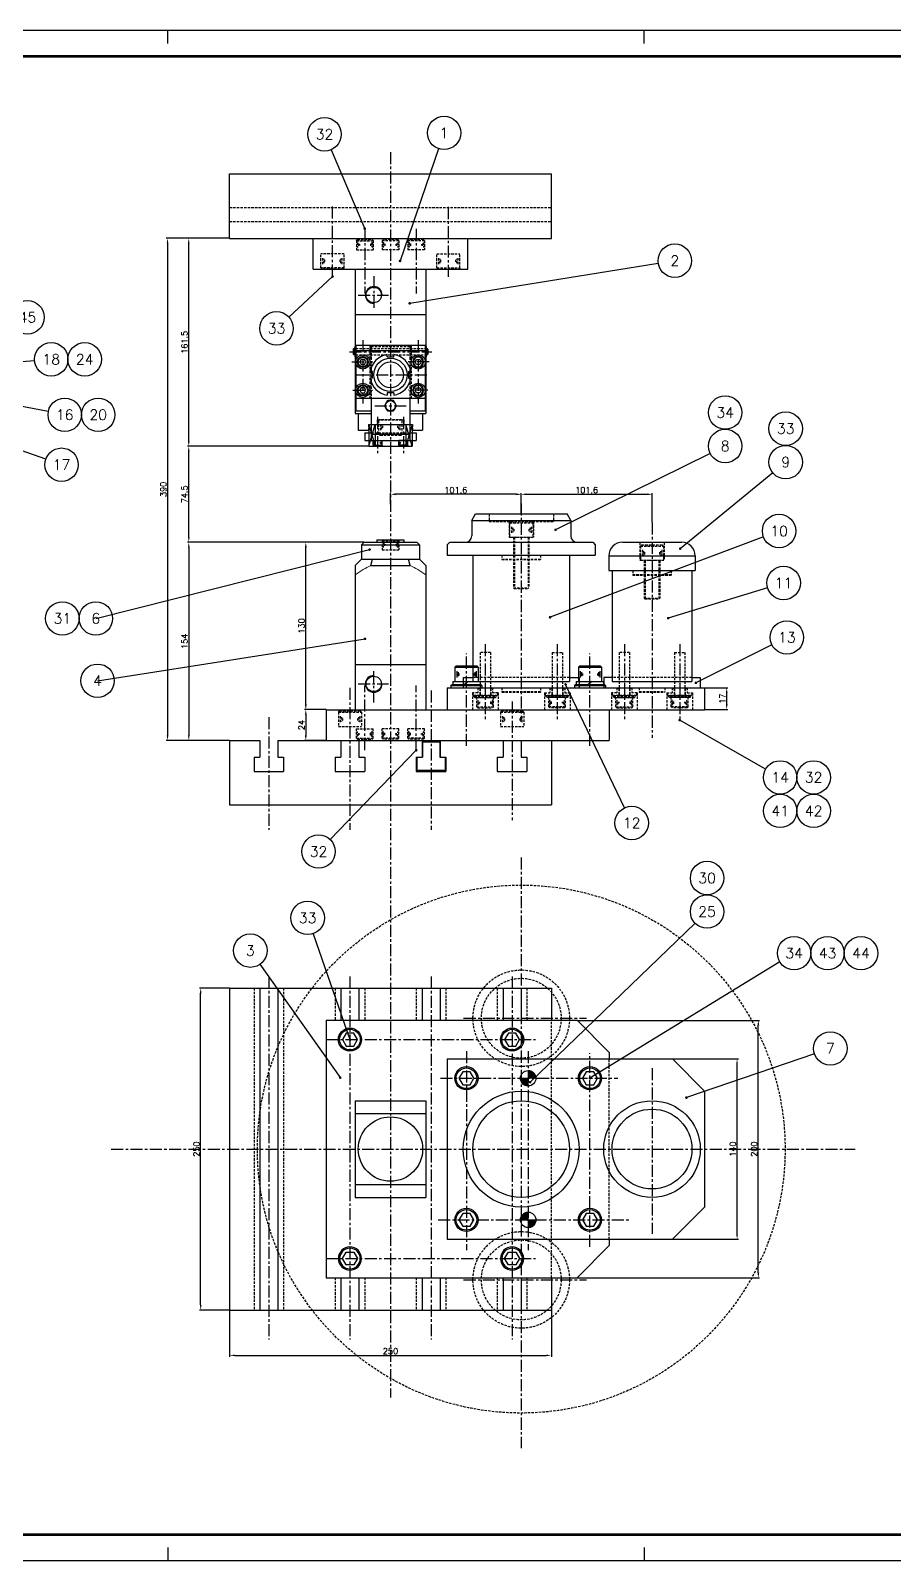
# Model space of a CAD drawing. Extents: x -13768 to 18086, y -10615 to 1188.
# Drawn here: x 2568 to 3238, y -1485 to -297 of the extents above; entities that cross this region are included whole.
import ezdxf
from ezdxf.enums import TextEntityAlignment as Align

# ---------------------------------------------------------------- set-up
doc = ezdxf.new("R2010")
doc.units = 0
doc.header["$LTSCALE"] = 7.5
doc.header["$MEASUREMENT"] = 0
doc.linetypes.add('CENTER', pattern=[2, 1.25, -0.25, 0.25, -0.25])
doc.linetypes.add('HIDDEN', pattern=[0.375, 0.25, -0.125])
doc.layers.get('0').update_dxf_attribs({"linetype": 'CONTINUOUS'})
doc.layers.get('DEFPOINTS').update_dxf_attribs({"linetype": 'CONTINUOUS'})
for name, color, linetype in [('0-POS', 3, 'CONTINUOUS'), ('CL', 1, 'CENTER'), ('CO', 3, 'CONTINUOUS'), ('CUPLA A SOLDAR', 5, 'CONTINUOUS'), ('FI', 1, 'CONTINUOUS'), ('OC', 1, 'HIDDEN'), ('POS', 3, 'CONTINUOUS')]:
    doc.layers.add(name, color=color, linetype=linetype)
doc.styles.add('ROMANS', font='ROMANS.SHX')
doc.dimstyles.new('2', dxfattribs={"dimscale": 2, "dimtxt": 2.3, "dimasz": 2, "dimexe": 0.5, "dimexo": 0.0625, "dimgap": 0.5, "dimtad": 1, "dimdec": 4, "dimdsep": 46, "dimtxsty": 'ROMANS', "dimcen": -2, "dimclrt": 7, "dimadec": 0, "dimazin": 0, "dimtfac": 0.869565, "dimtdec": 4, "dimtmove": 0, "dimatfit": 3, "dimfxl": 1, "dimtolj": 1, "dimarcsym": 0})

# ---------------------------------------------------------------- blocks, each defined once
blk = doc.blocks.new('12912L')
for p, q in [((-9, 11), (-8, 12)), ((-8, 12), (8, 12)), ((9, 11), (8, 12)), ((-9, 11), (-9, 0)), ((-9, 0), (9, 0)), ((9, 11), (9, 0))]:
    blk.add_line(p, q)
at = {"color": 1}
for p, q in [((-9, 11), (9, 11)), ((-7.5, 8), (-7.5, 3)), ((-6.5, 7.2), (-6.5, 3.9)), ((-5.8, 6.2), (-5.8, 4.6)), ((5.9, 6.2), (5.9, 4.6)), ((6.6, 7.2), (6.6, 3.9)), ((7.6, 8), (7.6, 3))]:
    blk.add_line(p, q, dxfattribs=at)
blk = doc.blocks.new('08912L')
for p, q in [((-6.5, 7.2), (-5.7, 8)), ((-6.5, 7.2), (-6.5, 0)), ((-6.5, 0), (6.5, 0)), ((-5.7, 8), (5.7, 8)), ((5.7, 8), (6.5, 7.2)), ((6.5, 7.2), (6.5, 0))]:
    blk.add_line(p, q)
at = {"color": 1}
for p, q in [((-6.5, 7.2), (6.5, 7.2)), ((-5.6, 5.8), (-5.6, 2)), ((-4.8, 5.1), (-4.8, 2.9)), ((-4.1, 4.4), (-4.1, 3.4)), ((4.5, 4.8), (4.5, 3.1)), ((5.3, 5.5), (5.3, 2.5)), ((5.8, 6.1), (5.8, 1.8))]:
    blk.add_line(p, q, dxfattribs=at)
blk = doc.blocks.new('08125')
for p, q in [((-8.5, 1.1), (-8, 1.6)), ((-8.5, 1.1), (-8.5, 0)), ((-8.5, 0), (8.5, 0)), ((-8, 1.6), (8, 1.6)), ((8, 1.6), (8.5, 1.1)), ((8.5, 1.1), (8.5, 0))]:
    blk.add_line(p, q)
at = {"color": 1}
blk.add_line((-8.5, 1.1), (8.5, 1.1), dxfattribs=at)
blk = doc.blocks.new('12912S')
blk.add_lwpolyline([(-2.9, 5), (-5.8, 0), (-2.9, -5), (2.9, -5), (5.8, 0), (2.9, 5)], close=True)
blk.add_circle((0, 0), 9)
at = {"color": 1}
blk.add_circle((0, 0), 8, dxfattribs=at)
blk = doc.blocks.new('12125')
for p, q in [((-12, 1.7), (-11.2, 2.5)), ((-12, 1.7), (-12, 0)), ((-12, 0), (12, 0)), ((-11.2, 2.5), (11.2, 2.5)), ((11.2, 2.5), (12, 1.7)), ((12, 1.7), (12, 0))]:
    blk.add_line(p, q)
at = {"color": 1}
blk.add_line((-12, 1.7), (12, 1.7), dxfattribs=at)
blk = doc.blocks.new('12127')
for p, q in [((-10.6, 2.5), (10.6, 2.5)), ((-10.6, 2.5), (-10.6, 0)), ((-10.6, 0), (10.6, 0)), ((1.6, 2.5), (-1.5, 0)), ((10.6, 2.5), (10.6, 0))]:
    blk.add_line(p, q)
blk = doc.blocks.new('*D453')
at = {"layer": 'CO', "color": 0, "lineweight": -2}
for p, q in [((2826.9, -694.3), (2780.7, -694.3)), ((2781.7, -820.3), (2781.7, -698.3)), ((2797.4, -824.3), (2780.7, -824.3))]:
    blk.add_line(p, q, dxfattribs=at)
at = {"layer": 'CO', "color": 0}
for points in [[(2781, -698.3), (2782.4, -698.3), (2781.7, -694.3)], [(2781, -820.3), (2782.4, -820.3), (2781.7, -824.3)]]:
    blk.add_solid(points, dxfattribs=at)
at = {"layer": 'DEFPOINTS', "color": 0}
for p in [(2781.7, -694.3), (2827, -694.3), (2797.5, -824.3)]:
    blk.add_point(p, dxfattribs=at)
at = {"layer": 'CO', "color": 7, "insert": (2778.4, -759.3), "char_height": 4.6, "attachment_point": 5, "rotation": 90, "style": 'ROMANS'}
blk.add_mtext('\\A1;130', dxfattribs=at)
blk = doc.blocks.new('05933S')
blk.add_lwpolyline([(2.3, -4), (4.6, 0), (2.3, 4), (-2.3, 4), (-4.6, 0), (-2.3, -4)], close=True)
at = {"color": 1}
blk.add_circle((0, 0), 4, dxfattribs=at)
blk = doc.blocks.new('04912L')
for p, q in [((-3.5, 3.7), (-3.2, 4)), ((-3.5, 3.7), (-3.5, 0)), ((-3.5, 0), (3.5, 0)), ((-3.2, 4), (3.2, 4)), ((3.5, 3.7), (3.2, 4)), ((3.5, 3.7), (3.5, 0))]:
    blk.add_line(p, q)
at = {"color": 1}
for p, q in [((-3.5, 3.7), (3.5, 3.7)), ((-2.7, 2.8), (-2.7, 0.9)), ((-2.2, 2.4), (-2.2, 1.2)), ((2.2, 2.4), (2.2, 1.2)), ((2.7, 2.8), (2.7, 0.9))]:
    blk.add_line(p, q, dxfattribs=at)
blk = doc.blocks.new('05912S')
blk.add_lwpolyline([(-1.2, 2), (-2.4, 0), (-1.2, -2), (1.2, -2), (2.4, 0), (1.2, 2)], close=True)
blk.add_circle((0, 0), 4.25)
at = {"color": 1}
blk.add_circle((0, 0), 3.75, dxfattribs=at)
blk = doc.blocks.new('*D437')
at = {"layer": 'CO', "color": 0, "lineweight": -2}
for p, q in [((2830.6, -619.8), (2689.8, -619.8)), ((2690.8, -690.3), (2690.8, -623.8)), ((2826.9, -694.3), (2689.8, -694.3))]:
    blk.add_line(p, q, dxfattribs=at)
at = {"layer": 'CO', "color": 0}
for points in [[(2690.1, -623.8), (2691.4, -623.8), (2690.8, -619.8)], [(2690.1, -690.3), (2691.4, -690.3), (2690.8, -694.3)]]:
    blk.add_solid(points, dxfattribs=at)
at = {"layer": 'DEFPOINTS', "color": 0}
for p in [(2690.8, -619.8), (2830.7, -619.8), (2827, -694.3)]:
    blk.add_point(p, dxfattribs=at)
at = {"layer": 'CO', "color": 7, "insert": (2687.5, -657.1), "char_height": 4.6, "attachment_point": 5, "rotation": 90, "style": 'ROMANS'}
blk.add_mtext('\\A1;74.5', dxfattribs=at)
blk = doc.blocks.new('*D438')
at = {"layer": 'CO', "color": 0, "lineweight": -2}
for p, q in [((3091.6, -807.3), (3109.7, -807.3)), ((3108.7, -811.3), (3108.7, -820.3)), ((3091.6, -824.3), (3109.7, -824.3))]:
    blk.add_line(p, q, dxfattribs=at)
at = {"layer": 'CO', "color": 0}
for points in [[(3108.1, -811.3), (3109.4, -811.3), (3108.7, -807.3)], [(3108.1, -820.3), (3109.4, -820.3), (3108.7, -824.3)]]:
    blk.add_solid(points, dxfattribs=at)
at = {"layer": 'DEFPOINTS', "color": 0}
for p in [(3091.5, -807.3), (3091.5, -824.3), (3108.7, -824.3)]:
    blk.add_point(p, dxfattribs=at)
at = {"layer": 'CO', "color": 7, "insert": (3105.4, -815.8), "char_height": 4.6, "attachment_point": 5, "rotation": 90, "style": 'ROMANS'}
blk.add_mtext('\\A1;17', dxfattribs=at)
blk = doc.blocks.new('*D443')
at = {"layer": 'CO', "color": 0, "lineweight": -2}
for p, q in [((2797.2, -824.3), (2780.7, -824.3)), ((2781.7, -828.3), (2781.7, -844.3)), ((2797.4, -848.3), (2780.7, -848.3))]:
    blk.add_line(p, q, dxfattribs=at)
at = {"layer": 'CO', "color": 0}
for points in [[(2781, -828.3), (2782.4, -828.3), (2781.7, -824.3)], [(2781, -844.3), (2782.4, -844.3), (2781.7, -848.3)]]:
    blk.add_solid(points, dxfattribs=at)
at = {"layer": 'DEFPOINTS', "color": 0}
for p in [(2797.4, -824.3), (2781.7, -848.3), (2797.5, -848.3)]:
    blk.add_point(p, dxfattribs=at)
at = {"layer": 'CO', "color": 7, "insert": (2778.4, -836.3), "char_height": 4.6, "attachment_point": 5, "rotation": 90, "style": 'ROMANS'}
blk.add_mtext('\\A1;24', dxfattribs=at)
blk = doc.blocks.new('*D444')
at = {"layer": 'CO', "color": 0, "lineweight": -2}
for p, q in [((2826.9, -694.3), (2689.8, -694.3)), ((2690.8, -698.3), (2690.8, -844.3)), ((2722.4, -848.3), (2689.8, -848.3))]:
    blk.add_line(p, q, dxfattribs=at)
at = {"layer": 'CO', "color": 0}
for points in [[(2690.1, -698.3), (2691.4, -698.3), (2690.8, -694.3)], [(2690.1, -844.3), (2691.4, -844.3), (2690.8, -848.3)]]:
    blk.add_solid(points, dxfattribs=at)
at = {"layer": 'DEFPOINTS', "color": 0}
for p in [(2827, -694.3), (2690.8, -848.3), (2722.5, -848.3)]:
    blk.add_point(p, dxfattribs=at)
at = {"layer": 'CO', "color": 7, "insert": (2687.5, -771.3), "char_height": 4.6, "attachment_point": 5, "rotation": 90, "style": 'ROMANS'}
blk.add_mtext('\\A1;154', dxfattribs=at)
blk = doc.blocks.new('*D445')
at = {"layer": 'CO', "color": 0, "lineweight": -2}
for p, q in [((2722.4, -458.3), (2689.8, -458.3)), ((2690.8, -615.8), (2690.8, -462.3)), ((2830.5, -619.8), (2689.8, -619.8))]:
    blk.add_line(p, q, dxfattribs=at)
at = {"layer": 'CO', "color": 0}
for points in [[(2690.1, -462.3), (2691.4, -462.3), (2690.8, -458.3)], [(2690.1, -615.8), (2691.4, -615.8), (2690.8, -619.8)]]:
    blk.add_solid(points, dxfattribs=at)
at = {"layer": 'DEFPOINTS', "color": 0}
for p in [(2690.8, -458.3), (2722.5, -458.3), (2830.6, -619.8)]:
    blk.add_point(p, dxfattribs=at)
at = {"layer": 'CO', "color": 7, "insert": (2687.5, -539.1), "char_height": 4.6, "attachment_point": 5, "rotation": 90, "style": 'ROMANS'}
blk.add_mtext('\\A1;161.5', dxfattribs=at)
blk = doc.blocks.new('*D446')
at = {"layer": 'CO', "color": 0, "lineweight": -2}
for p, q in [((2722.4, -458.3), (2673.3, -458.3)), ((2674.3, -462.3), (2674.3, -844.3)), ((2722.4, -848.3), (2673.3, -848.3))]:
    blk.add_line(p, q, dxfattribs=at)
at = {"layer": 'CO', "color": 0}
for points in [[(2673.6, -462.3), (2674.9, -462.3), (2674.3, -458.3)], [(2673.6, -844.3), (2674.9, -844.3), (2674.3, -848.3)]]:
    blk.add_solid(points, dxfattribs=at)
at = {"layer": 'DEFPOINTS', "color": 0}
for p in [(2722.5, -458.3), (2674.3, -848.3), (2722.5, -848.3)]:
    blk.add_point(p, dxfattribs=at)
at = {"layer": 'CO', "color": 7, "insert": (2671, -653.3), "char_height": 4.6, "attachment_point": 5, "rotation": 90, "style": 'ROMANS'}
blk.add_mtext('\\A1;390', dxfattribs=at)
blk = doc.blocks.new('*D447')
at = {"layer": 'CO', "color": 0, "lineweight": -2}
for p, q in [((2847.5, -664.7), (2847.5, -656.1)), ((2945.1, -657.1), (2851.5, -657.1)), ((2949.1, -672.2), (2949.1, -656.1))]:
    blk.add_line(p, q, dxfattribs=at)
at = {"layer": 'CO', "color": 0}
for points in [[(2851.5, -656.4), (2851.5, -657.8), (2847.5, -657.1)], [(2945.1, -656.4), (2945.1, -657.8), (2949.1, -657.1)]]:
    blk.add_solid(points, dxfattribs=at)
at = {"layer": 'DEFPOINTS', "color": 0}
for p in [(2847.5, -657.1), (2847.5, -664.9), (2949.1, -672.3)]:
    blk.add_point(p, dxfattribs=at)
at = {"layer": 'CO', "color": 7, "insert": (2898.3, -653.8), "char_height": 4.6, "attachment_point": 5, "style": 'ROMANS'}
blk.add_mtext('\\A1;101.6', dxfattribs=at)
blk = doc.blocks.new('*D448')
at = {"layer": 'CO', "color": 0, "lineweight": -2}
for p, q in [((2949.1, -672.1), (2949.1, -656.1)), ((2953.1, -657.1), (3046.7, -657.1)), ((3050.7, -678.8), (3050.7, -656.1))]:
    blk.add_line(p, q, dxfattribs=at)
at = {"layer": 'CO', "color": 0}
for points in [[(2953.1, -656.4), (2953.1, -657.8), (2949.1, -657.1)], [(3046.7, -656.4), (3046.7, -657.8), (3050.7, -657.1)]]:
    blk.add_solid(points, dxfattribs=at)
at = {"layer": 'DEFPOINTS', "color": 0}
for p in [(3050.7, -657.1), (2949.1, -672.2), (3050.7, -679)]:
    blk.add_point(p, dxfattribs=at)
at = {"layer": 'CO', "color": 7, "insert": (2999.9, -653.8), "char_height": 4.6, "attachment_point": 5, "style": 'ROMANS'}
blk.add_mtext('\\A1;101.6', dxfattribs=at)
blk = doc.blocks.new('*D449')
at = {"layer": 'CO', "color": 0, "lineweight": -2}
for p, q in [((3066.6, -1095.6), (3117.8, -1095.6)), ((3116.8, -1231.6), (3116.8, -1099.6)), ((3066.6, -1235.6), (3117.8, -1235.6))]:
    blk.add_line(p, q, dxfattribs=at)
at = {"layer": 'CO', "color": 0}
for points in [[(3116.1, -1099.6), (3117.4, -1099.6), (3116.8, -1095.6)], [(3116.1, -1231.6), (3117.4, -1231.6), (3116.8, -1235.6)]]:
    blk.add_solid(points, dxfattribs=at)
at = {"layer": 'DEFPOINTS', "color": 0}
for p in [(3066.5, -1095.6), (3116.8, -1095.6), (3066.5, -1235.6)]:
    blk.add_point(p, dxfattribs=at)
at = {"layer": 'CO', "color": 7, "insert": (3113.5, -1165.6), "char_height": 4.6, "attachment_point": 5, "rotation": 90, "style": 'ROMANS'}
blk.add_mtext('\\A1;140', dxfattribs=at)
blk = doc.blocks.new('*D450')
at = {"layer": 'CO', "color": 0, "lineweight": -2}
for p, q in [((2992.6, -1065.6), (3134.3, -1065.6)), ((3133.3, -1261.6), (3133.3, -1069.6)), ((2992.6, -1265.6), (3134.3, -1265.6))]:
    blk.add_line(p, q, dxfattribs=at)
at = {"layer": 'CO', "color": 0}
for points in [[(3132.6, -1069.6), (3134, -1069.6), (3133.3, -1065.6)], [(3132.6, -1261.6), (3134, -1261.6), (3133.3, -1265.6)]]:
    blk.add_solid(points, dxfattribs=at)
at = {"layer": 'DEFPOINTS', "color": 0}
for p in [(2992.5, -1065.6), (3133.3, -1065.6), (2992.5, -1265.6)]:
    blk.add_point(p, dxfattribs=at)
at = {"layer": 'CO', "color": 7, "insert": (3130, -1165.6), "char_height": 4.6, "attachment_point": 5, "rotation": 90, "style": 'ROMANS'}
blk.add_mtext('\\A1;200', dxfattribs=at)
blk = doc.blocks.new('*D451')
at = {"layer": 'CO', "color": 0, "lineweight": -2}
for p, q in [((2722.4, -1040.6), (2699, -1040.6)), ((2700, -1286.6), (2700, -1044.6)), ((2722.4, -1290.6), (2699, -1290.6))]:
    blk.add_line(p, q, dxfattribs=at)
at = {"layer": 'CO', "color": 0}
for points in [[(2699.4, -1044.6), (2700.7, -1044.6), (2700, -1040.6)], [(2699.4, -1286.6), (2700.7, -1286.6), (2700, -1290.6)]]:
    blk.add_solid(points, dxfattribs=at)
at = {"layer": 'DEFPOINTS', "color": 0}
for p in [(2700, -1040.6), (2722.5, -1040.6), (2722.5, -1290.6)]:
    blk.add_point(p, dxfattribs=at)
at = {"layer": 'CO', "color": 7, "insert": (2696.7, -1165.6), "char_height": 4.6, "attachment_point": 5, "rotation": 90, "style": 'ROMANS'}
blk.add_mtext('\\A1;250', dxfattribs=at)
blk = doc.blocks.new('*D452')
at = {"layer": 'CO', "color": 0, "lineweight": -2}
for p, q in [((2722.5, -1290.7), (2722.5, -1326.8)), ((2972.5, -1290.7), (2972.5, -1326.8)), ((2726.5, -1325.8), (2968.5, -1325.8))]:
    blk.add_line(p, q, dxfattribs=at)
at = {"layer": 'CO', "color": 0}
for points in [[(2726.5, -1325.1), (2726.5, -1326.4), (2722.5, -1325.8)], [(2968.5, -1325.1), (2968.5, -1326.4), (2972.5, -1325.8)]]:
    blk.add_solid(points, dxfattribs=at)
at = {"layer": 'DEFPOINTS', "color": 0}
for p in [(2722.5, -1290.6), (2972.5, -1290.6), (2972.5, -1325.8)]:
    blk.add_point(p, dxfattribs=at)
at = {"layer": 'CO', "color": 7, "insert": (2847.5, -1322.5), "char_height": 4.6, "attachment_point": 5, "style": 'ROMANS'}
blk.add_mtext('\\A1;250', dxfattribs=at)
blk = doc.blocks.new('A1G')
for p, q in [((286, 589), (286, 594)), ((471, 589), (471, 594)), ((286, 5), (286, 0)), ((471, 5), (471, 0))]:
    blk.add_line(p, q)
blk.add_lwpolyline([(0, 0), (841, 0), (841, 594), (0, 594)], close=True)
at = {"const_width": 1}
blk.add_lwpolyline([(25, 10), (831, 10), (831, 584), (25, 584)], close=True, dxfattribs=at)
blk = doc.blocks.new('POS')
at = {"layer": '0-POS'}
blk.add_circle((0, 0), 6.5, dxfattribs=at)
at = {"layer": '0-POS', "style": 'ROMANS', "flags": 4}
blk.add_attdef('P', text='', height=4, dxfattribs=at).set_placement((0, 0), align=Align.MIDDLE)

msp = doc.modelspace()

# ---------------------------------------------------------------- hatches: boundary and pattern name
at = {"layer": 'CO'}
h = msp.add_hatch(dxfattribs=at)
h.set_pattern_fill('ANSI31', color=256, style=0)
h.set_pattern_definition([(315, (21454.77475, 10746.11658), (-0.08838834765, -0.08838834765), [])])
h.paths.add_polyline_path([(2954.49033, -1116.5697, -0.287491941), (2949.09033, -1113.18504), (2949.09033, -1110.5697), (2954.49033, -1110.5697)])
h.paths.add_polyline_path([(2949.09033, -1113.18504, -0.1132370115), (2948.49033, -1110.5697), (2949.09033, -1110.5697)])
h.paths.add_polyline_path([(2960.49033, -1110.5697), (2954.49033, -1110.5697), (2954.49033, -1104.5697, -0.4142135624)])
h = msp.add_hatch(dxfattribs=at)
h.set_pattern_fill('ANSI31', color=256, style=0)
h.set_pattern_definition([(45, (21454.77475, -13077.25599), (-0.08838834765, 0.08838834765), [])])
h.paths.add_polyline_path([(2954.49033, -1214.5697, 0.287491941), (2949.09033, -1217.95437), (2949.09033, -1220.5697), (2954.49033, -1220.5697)])
h.paths.add_polyline_path([(2949.09033, -1217.95437, 0.1132370115), (2948.49033, -1220.5697), (2949.09033, -1220.5697)])
h.paths.add_polyline_path([(2960.49033, -1220.5697), (2954.49033, -1220.5697), (2954.49033, -1226.5697, 0.4142135624)])

# ---------------------------------------------------------------- linework, layer by layer
for p, q in [((2722.49033, -408.34787), (2972.49033, -408.34787)), ((2722.49033, -458.34787), (2722.49033, -408.34787)), ((2972.49033, -458.34787), (2972.49033, -408.34787)), ((2722.49033, -458.34787), (2972.49033, -458.34787)), ((2787.49033, -482.34787), (2787.49033, -458.34787)), ((2907.49033, -482.34787), (2907.49033, -458.34787)), ((2787.49033, -482.34787), (2907.49033, -482.34787)), ((2819.99033, -482.34787), (2819.99033, -594.34787)), ((2874.99033, -482.34787), (2874.99033, -594.34787)), ((2819.99033, -517.34787), (2874.99033, -517.34787)), ((2818.99033, -543.84787), (2818.49033, -544.34787)), ((2818.49033, -544.34787), (2818.49033, -548.34787)), ((2819.69033, -543.84787), (2818.99033, -543.84787)), ((2818.99033, -548.84787), (2818.99033, -543.84787)), ((2819.69033, -543.84787), (2819.69033, -548.84787)), ((2819.89033, -544.34787), (2819.69033, -544.34787)), ((2819.89033, -542.34787), (2819.89033, -550.34787)), ((2820.49033, -542.34787), (2819.89033, -542.34787)), ((2820.49033, -541.34787), (2874.49033, -541.34787)), ((2820.49033, -541.34787), (2820.49033, -592.34787)), ((2820.49033, -545.34787), (2874.49033, -545.34787)), ((2874.49033, -541.34787), (2874.49033, -592.34787)), ((2874.49033, -542.34787), (2875.09033, -542.34787)), ((2875.09033, -542.34787), (2875.09033, -550.34787)), ((2875.09033, -544.34787), (2875.29033, -544.34787)), ((2875.29033, -543.84787), (2875.29033, -548.84787)), ((2875.29033, -543.84787), (2875.99033, -543.84787)), ((2875.99033, -543.84787), (2876.49033, -544.34787)), ((2875.99033, -548.84787), (2875.99033, -543.84787)), ((2876.49033, -544.34787), (2876.49033, -548.34787)), ((2818.49033, -548.34787), (2818.99033, -548.84787)), ((2819.69033, -548.84787), (2818.99033, -548.84787)), ((2819.89033, -548.34787), (2819.69033, -548.34787)), ((2820.49033, -550.34787), (2819.89033, -550.34787)), ((2844.99033, -550.34787), (2844.99033, -548.54439)), ((2844.99033, -550.34787), (2849.99033, -550.34787)), ((2849.99033, -550.34787), (2849.99033, -548.54439)), ((2874.49033, -550.34787), (2875.09033, -550.34787)), ((2875.09033, -548.34787), (2875.29033, -548.34787)), ((2875.29033, -548.84787), (2875.99033, -548.84787)), ((2876.49033, -548.34787), (2875.99033, -548.84787)), ((2833.49033, -561.84787), (2831.68685, -561.84787)), ((2833.49033, -566.84787), (2831.68685, -566.84787)), ((2833.49033, -566.84787), (2833.49033, -561.84787)), ((2861.49033, -561.84787), (2863.29381, -561.84787)), ((2861.49033, -561.84787), (2861.49033, -566.84787)), ((2861.49033, -566.84787), (2863.29381, -566.84787)), ((2844.99033, -578.34787), (2844.99033, -580.15135)), ((2849.99033, -578.34787), (2844.99033, -578.34787)), ((2849.99033, -578.34787), (2849.99033, -580.15135)), ((2820.49033, -582.34787), (2874.49033, -582.34787)), ((2820.49033, -592.34787), (2832.49033, -592.34787)), ((2832.49033, -582.34787), (2832.49033, -615.34787)), ((2862.49033, -582.34787), (2862.49033, -615.34787)), ((2862.49033, -592.34787), (2874.49033, -592.34787)), ((2819.99033, -594.34787), (2832.49033, -594.34787)), ((2822.49033, -594.34787), (2822.49033, -607.34787)), ((2862.49033, -594.34787), (2874.99033, -594.34787)), ((2872.49033, -594.34787), (2872.49033, -607.34787)), ((2822.49033, -607.34787), (2830.49033, -607.34787)), ((2827.49033, -609.34787), (2827.49033, -615.34787)), ((2827.49033, -609.34787), (2832.49033, -609.34787)), ((2827.49033, -615.34787), (2867.49033, -615.34787)), ((2832.49033, -610.34787), (2862.49033, -610.34787)), ((2862.49033, -609.34787), (2867.49033, -609.34787)), ((2864.49033, -607.34787), (2872.49033, -607.34787)), ((2867.49033, -609.34787), (2867.49033, -615.34787)), ((2910.59033, -677.34787), (2913.47708, -672.34787)), ((2913.47708, -672.34787), (2984.70358, -672.34787)), ((2987.59033, -677.34787), (2984.70358, -672.34787)), ((2910.59033, -677.34787), (2910.59033, -689.34787)), ((2910.59033, -677.34787), (2987.59033, -677.34787)), ((2987.59033, -677.34787), (2987.59033, -689.34787)), ((2826.99033, -694.34787), (2824.99033, -696.34787)), ((2824.99033, -696.34787), (2869.99033, -696.34787)), ((2824.99033, -696.34787), (2824.99033, -707.34787)), ((2826.99033, -694.34787), (2867.99033, -694.34787)), ((2836.99033, -692.34787), (2857.99033, -692.34787)), ((2836.99033, -692.34787), (2836.99033, -694.34787)), ((2857.99033, -692.34787), (2857.99033, -694.34787)), ((2867.99033, -694.34787), (2869.99033, -696.34787)), ((2869.99033, -696.34787), (2869.99033, -707.34787)), ((2893.59033, -694.34787), (2891.59033, -696.34787)), ((2891.59033, -696.34787), (2891.59033, -704.34787)), ((2893.59033, -694.34787), (3004.59033, -694.34787)), ((3004.59033, -694.34787), (3006.59033, -696.34787)), ((3006.59033, -696.34787), (3006.59033, -704.34787)), ((3027.69033, -694.34787), (3073.69033, -694.34787)), ((2824.99033, -707.34787), (2819.99033, -712.34787)), ((2819.99033, -712.34787), (2819.99033, -824.34787)), ((2824.99033, -707.34787), (2869.99033, -707.34787)), ((2832.12778, -712.34787), (2833.49033, -707.34787)), ((2832.12778, -712.34787), (2862.85287, -712.34787)), ((2862.85287, -712.34787), (2861.49033, -707.34787)), ((2869.99033, -707.34787), (2874.99033, -712.34787)), ((2874.99033, -712.34787), (2874.99033, -824.34787)), ((2891.59033, -704.34787), (3006.59033, -704.34787)), ((2911.59033, -704.34787), (2911.59033, -802.34787)), ((2986.59033, -704.34787), (2986.59033, -802.34787)), ((3017.19033, -704.84787), (3084.19033, -704.84787)), ((3017.19033, -704.84787), (3017.19033, -716.34787)), ((3084.19033, -704.84787), (3084.19033, -716.34787)), ((3017.19033, -716.34787), (3084.19033, -716.34787)), ((3019.69033, -716.34787), (3019.69033, -802.34787)), ((3081.69033, -716.34787), (3081.69033, -802.34787)), ((2819.99033, -789.34787), (2874.99033, -789.34787)), ((2891.49033, -807.34787), (3091.49033, -807.34787)), ((2891.49033, -807.34787), (2891.49033, -824.34787)), ((2904.09033, -799.34787), (2911.59033, -799.34787)), ((2904.09033, -799.34787), (2904.09033, -807.34787)), ((2911.59033, -802.34787), (2986.59033, -802.34787)), ((2986.59033, -799.34787), (2994.09033, -799.34787)), ((2994.09033, -799.34787), (2994.09033, -807.34787)), ((3019.69033, -799.34787), (3013.19033, -799.34787)), ((3013.19033, -799.34787), (3013.19033, -807.34787)), ((3019.69033, -802.34787), (3081.69033, -802.34787)), ((3081.69033, -799.34787), (3088.19033, -799.34787)), ((3088.19033, -799.34787), (3088.19033, -807.34787)), ((3091.49033, -807.34787), (3091.49033, -824.34787)), ((2797.49033, -824.34787), (3091.49033, -824.34787)), ((2797.49033, -824.34787), (2797.49033, -848.34787)), ((3017.49033, -824.34787), (3017.49033, -848.34787)), ((2722.49033, -848.34787), (2745.99033, -848.34787)), ((2722.49033, -848.34787), (2722.49033, -898.34787)), ((2745.99033, -848.34787), (2745.99033, -861.34787)), ((2759.99033, -848.34787), (3017.49033, -848.34787)), ((2759.99033, -848.34787), (2759.99033, -861.34787)), ((2808.99033, -848.34787), (2808.99033, -861.34787)), ((2822.99033, -848.34787), (2822.99033, -861.34787)), ((2871.99033, -848.34787), (2871.99033, -861.34787)), ((2872.24033, -849.34787), (2885.74033, -849.34787)), ((2872.24033, -849.34787), (2872.24033, -861.34787)), ((2885.74033, -849.34787), (2885.74033, -861.34787)), ((2885.99033, -848.34787), (2885.99033, -861.34787)), ((2934.99033, -848.34787), (2934.99033, -861.34787)), ((2948.99033, -848.34787), (2948.99033, -861.34787)), ((2972.49033, -848.34787), (2972.49033, -898.34787)), ((2741.49033, -861.34787), (2745.99033, -861.34787)), ((2741.49033, -861.34787), (2741.49033, -872.34787)), ((2759.99033, -861.34787), (2764.49033, -861.34787)), ((2764.49033, -861.34787), (2764.49033, -872.34787)), ((2804.49033, -861.34787), (2808.99033, -861.34787)), ((2804.49033, -861.34787), (2804.49033, -872.34787)), ((2822.99033, -861.34787), (2827.49033, -861.34787)), ((2827.49033, -861.34787), (2827.49033, -872.34787)), ((2867.49033, -861.34787), (2872.24033, -861.34787)), ((2867.49033, -861.34787), (2867.49033, -872.34787)), ((2867.99033, -861.34787), (2867.99033, -871.34787)), ((2885.74033, -861.34787), (2890.49033, -861.34787)), ((2889.99033, -861.34787), (2889.99033, -871.34787)), ((2890.49033, -861.34787), (2890.49033, -872.34787)), ((2930.49033, -861.34787), (2934.99033, -861.34787)), ((2930.49033, -861.34787), (2930.49033, -872.34787)), ((2948.99033, -861.34787), (2953.49033, -861.34787)), ((2953.49033, -861.34787), (2953.49033, -872.34787)), ((2741.49033, -872.34787), (2764.49033, -872.34787)), ((2804.49033, -872.34787), (2827.49033, -872.34787)), ((2867.49033, -872.34787), (2890.49033, -872.34787)), ((2867.99033, -871.34787), (2889.99033, -871.34787)), ((2930.49033, -872.34787), (2953.49033, -872.34787)), ((2722.49033, -898.34787), (2972.49033, -898.34787)), ((2722.49033, -1040.5697), (2972.49033, -1040.5697)), ((2722.49033, -1040.5697), (2722.49033, -1290.5697)), ((2745.99033, -1040.5697), (2745.99033, -1290.5697)), ((2759.99033, -1040.5697), (2759.99033, -1290.5697)), ((2808.99033, -1040.5697), (2808.99033, -1065.5697)), ((2822.99033, -1040.5697), (2822.99033, -1065.5697)), ((2871.99033, -1040.5697), (2871.99033, -1065.5697)), ((2885.99033, -1040.5697), (2885.99033, -1065.5697)), ((2934.99033, -1040.5697), (2934.99033, -1065.5697)), ((2948.99033, -1040.5697), (2948.99033, -1065.5697)), ((2972.49033, -1040.5697), (2972.49033, -1065.5697)), ((2797.49033, -1065.5697), (2992.49033, -1065.5697)), ((2797.49033, -1065.5697), (2797.49033, -1265.5697)), ((2992.49033, -1065.5697), (3017.49033, -1090.5697)), ((3017.49033, -1090.5697), (3017.49033, -1095.5697)), ((2891.49033, -1095.5697), (3066.49033, -1095.5697)), ((2891.49033, -1095.5697), (2891.49033, -1235.5697)), ((3066.49033, -1095.5697), (3091.49033, -1120.5697)), ((2819.99033, -1128.0697), (2819.99033, -1203.0697)), ((2819.99033, -1128.0697), (2874.99033, -1128.0697)), ((2874.99033, -1128.0697), (2874.99033, -1203.0697)), ((3091.49033, -1120.5697), (3091.49033, -1210.5697)), ((2819.99033, -1138.0697), (2874.99033, -1138.0697)), ((2819.99033, -1193.0697), (2874.99033, -1193.0697)), ((2819.99033, -1203.0697), (2874.99033, -1203.0697)), ((3091.49033, -1210.5697), (3066.49033, -1235.5697)), ((2891.49033, -1235.5697), (3066.49033, -1235.5697)), ((2992.49033, -1265.5697), (3017.49033, -1240.5697)), ((3017.49033, -1235.5697), (3017.49033, -1240.5697)), ((2797.49033, -1265.5697), (2992.49033, -1265.5697)), ((2808.99033, -1265.5697), (2808.99033, -1290.5697)), ((2822.99033, -1265.5697), (2822.99033, -1290.5697)), ((2871.99033, -1265.5697), (2871.99033, -1290.5697)), ((2885.99033, -1265.5697), (2885.99033, -1290.5697)), ((2934.99033, -1265.5697), (2934.99033, -1290.5697)), ((2948.99033, -1265.5697), (2948.99033, -1290.5697)), ((2972.49033, -1265.5697), (2972.49033, -1290.5697)), ((2722.49033, -1290.5697), (2972.49033, -1290.5697))]:
    msp.add_line(p, q)
for centre, radius in [((2834.49033, -502.34787), 6), ((2825.99033, -554.34787), 5.5), ((2847.49033, -564.34787), 13), ((2847.49033, -564.34787), 10), ((2868.99033, -554.34787), 5.5), ((2825.99033, -576.34787), 5.5), ((2868.99033, -576.34787), 5.5), ((2834.49033, -804.34787), 6), ((2954.49033, -1110.5697), 6), ((2949.09033, -1165.5697), 45), ((2949.09033, -1165.5697), 37.5), ((3050.69033, -1165.5697), 37.5), ((3050.69033, -1165.5697), 31), ((2847.49033, -1165.5697), 25), ((2954.49033, -1220.5697), 6)]:
    msp.add_circle(centre, radius)
for centre, radius, start, end in [((2847.49033, -564.34787), 16, 98.98929935, 171.01070065), ((2847.49033, -564.34787), 16, 8.98929935, 81.01070065), ((2847.49033, -564.34787), 16, 188.98929935, 261.01070065), ((2847.49033, -564.34787), 16, 278.98929935, 351.01070065), ((2905.59033, -689.34787), 5, 270, 0), ((2992.59033, -689.34787), 5, 180, 270), ((3027.69033, -704.84787), 10.5, 90, 180), ((3073.69033, -704.84787), 10.5, 0, 90)]:
    msp.add_arc(centre, radius, start, end)
at = {"color": 7, "linetype": 'Continuous', "lineweight": 15}
for points, knots in [([(2819.99033, -719.73875), (2821.01975, -719.01084), (2822.05963, -718.29583), (2824.16596, -716.89861), (2825.23131, -716.21717), (2828.20435, -714.40292), (2830.13743, -713.31802), (2832.12778, -712.34787)], [0, 0, 0, 0, 0.0625, 0.0625, 0.125, 0.125, 0.23515718721, 0.23515718721, 0.23515718721, 0.23515718721]), ([(2862.85287, -712.34787), (2864.86976, -713.33092), (2866.81849, -714.42689), (2870.86031, -716.89715), (2872.94198, -718.29034), (2874.99033, -719.73875)], [0.76335868197, 0.76335868197, 0.76335868197, 0.76335868197, 0.875, 0.875, 1, 1, 1, 1])]:
    msp.add_open_spline(points, degree=3, knots=knots, dxfattribs=at)
at = {"layer": 'CL'}
for p, q in [((2847.49033, -391.40763), (2847.49033, -1358.45095)), ((2802.49033, -488.03133), (2802.49033, -432.13949)), ((2892.49033, -488.31773), (2892.49033, -432.13949)), ((2827.49033, -450.82), (2827.49033, -501.11319)), ((2867.49033, -450.82), (2867.49033, -501.11319)), ((2834.49033, -487.79985), (2834.49033, -513.21853)), ((2822.25812, -502.34787), (2846.05627, -502.34787)), ((2815.69662, -546.34787), (2879.67354, -546.34787)), ((2825.99033, -537.429), (2825.99033, -586.64611)), ((2868.99033, -537.429), (2868.99033, -586.64611)), ((2817.548, -554.34787), (2833.6625, -554.34787)), ((2877.43265, -554.34787), (2861.31816, -554.34787)), ((2821.37395, -564.34787), (2876.98477, -564.34787)), ((2818.35368, -576.34787), (2833.5878, -576.34787)), ((2876.62698, -576.34787), (2861.39286, -576.34787)), ((2835.32234, -588.34787), (2859.82721, -588.34787)), ((2837.49033, -597.06563), (2837.49033, -625.28404)), ((2857.49033, -597.06563), (2857.49033, -625.28404)), ((2949.09033, -664.13108), (2949.09033, -832.42407)), ((3050.69033, -678.97094), (3050.69033, -846.20643)), ((2906.49033, -852.54925), (2906.49033, -780.79299)), ((2921.09033, -773.52554), (2921.09033, -832.42407)), ((2977.09033, -773.52554), (2977.09033, -832.42407)), ((3002.49033, -852.54925), (3002.49033, -780.79299)), ((3029.19033, -773.52554), (3029.19033, -832.42407)), ((3072.19033, -773.52554), (3072.19033, -832.42407)), ((2834.49033, -818.89589), (2834.49033, -793.47722)), ((2815.99033, -807.42474), (2815.99033, -917.53469)), ((2822.25812, -804.34787), (2846.05627, -804.34787)), ((2827.49033, -855.87574), (2827.49033, -805.58256)), ((2867.49033, -855.87574), (2867.49033, -805.58256)), ((2878.99033, -809.51303), (2878.99033, -917.53469)), ((2941.99033, -817.96957), (2941.99033, -910.26692)), ((2752.99033, -830.20725), (2752.99033, -917.53469)), ((2949.09033, -939.14283), (2949.09033, -1397.71567)), ((2752.99033, -1031.52511), (2752.99033, -1313.40821)), ((2815.99033, -1031.52511), (2815.99033, -1313.40821)), ((2878.99033, -1031.52511), (2878.99033, -1313.40821)), ((2941.99033, -1031.52511), (2941.99033, -1313.40821)), ((2904.30708, -1063.9697), (2999.89267, -1063.9697)), ((2797.49033, -1080.5697), (2960.11155, -1080.5697)), ((2906.49033, -1089.54847), (2906.49033, -1244.05655)), ((2954.49033, -1089.54847), (2954.49033, -1244.05655)), ((3002.49033, -1241.49055), (3002.49033, -1091.09857)), ((3050.69033, -1102.77903), (3050.69033, -1231.37144)), ((2886.2995, -1110.5697), (3024.24808, -1110.5697)), ((2630.49508, -1165.5697), (3208.42399, -1165.5697)), ((2884.44163, -1220.5697), (3033.61598, -1220.5697)), ((2797.49033, -1250.5697), (2960.11155, -1250.5697)), ((2904.30708, -1267.1697), (2999.89267, -1267.1697))]:
    msp.add_line(p, q, dxfattribs=at)
at = {"layer": 'CUPLA A SOLDAR'}
for p, q in [((2830.74033, -602.84787), (2830.74033, -619.84787)), ((2830.74033, -602.84787), (2864.24033, -602.84787)), ((2830.74033, -619.84787), (2835.49033, -602.84787)), ((2830.74033, -602.84787), (2835.49033, -619.84787)), ((2835.49033, -602.84787), (2835.49033, -619.84787)), ((2859.49033, -602.84787), (2859.49033, -619.84787)), ((2864.24033, -602.84787), (2859.49033, -619.84787)), ((2864.24033, -619.84787), (2859.49033, -602.84787)), ((2864.24033, -602.84787), (2864.24033, -619.84787)), ((2830.74033, -619.84787), (2864.24033, -619.84787))]:
    msp.add_line(p, q, dxfattribs=at)
at = {"layer": 'FI'}
for centre, start, end in [((2834.49033, -502.34787), 0, 270), ((2834.49033, -804.34787), 90, 0)]:
    msp.add_arc(centre, 6.5, start, end, dxfattribs=at)
at = {"layer": 'OC'}
for p, q in [((2722.49033, -434.34787), (2972.49033, -434.34787)), ((2722.49033, -445.34787), (2972.49033, -445.34787)), ((2820.49033, -543.84787), (2874.49033, -543.84787)), ((2831.49033, -541.34787), (2831.49033, -582.34787)), ((2831.59033, -541.84787), (2831.59033, -550.84787)), ((2831.59033, -541.84787), (2832.39033, -541.84787)), ((2832.39033, -541.84787), (2832.39033, -550.84787)), ((2832.49033, -542.34787), (2832.49033, -582.34787)), ((2832.49033, -542.34787), (2862.49033, -542.34787)), ((2862.49033, -542.34787), (2862.49033, -582.34787)), ((2862.59033, -541.84787), (2862.59033, -550.84787)), ((2863.39033, -541.84787), (2862.59033, -541.84787)), ((2863.39033, -541.84787), (2863.39033, -550.84787)), ((2863.49033, -541.34787), (2863.49033, -582.34787)), ((2820.49033, -548.84787), (2874.49033, -548.84787)), ((2831.59033, -550.84787), (2832.39033, -550.84787)), ((2863.39033, -550.84787), (2862.59033, -550.84787)), ((2830.49033, -602.84787), (2830.49033, -607.34787)), ((2830.49033, -602.84787), (2837.24033, -602.84787)), ((2837.24033, -599.34787), (2837.24033, -602.84787)), ((2837.24033, -599.34787), (2857.74033, -599.34787)), ((2857.74033, -599.34787), (2857.74033, -602.84787)), ((2857.74033, -602.84787), (2864.49033, -602.84787)), ((2864.49033, -602.84787), (2864.49033, -607.34787)), ((2832.49033, -609.34787), (2862.49033, -609.34787)), ((2924.09033, -672.34787), (2924.09033, -678.34787)), ((2974.09033, -672.34787), (2974.09033, -678.34787)), ((2924.09033, -678.34787), (2974.09033, -678.34787)), ((2939.59033, -678.34787), (2939.59033, -690.34787)), ((2958.59033, -678.34787), (2958.59033, -690.34787)), ((2939.59033, -690.34787), (2958.59033, -690.34787)), ((2943.09033, -690.34787), (2943.09033, -729.84787)), ((2943.84033, -690.34787), (2943.84033, -729.84787)), ((2954.34033, -690.34787), (2954.34033, -729.84787)), ((2955.09033, -690.34787), (2955.09033, -729.84787)), ((3041.19033, -694.34787), (3041.19033, -708.34787)), ((3060.19033, -694.34787), (3060.19033, -708.34787)), ((2934.09033, -704.34787), (2934.09033, -707.84787)), ((2934.09033, -707.34787), (2964.09033, -707.34787)), ((2934.09033, -707.84787), (2964.09033, -707.84787)), ((2964.09033, -704.34787), (2964.09033, -707.84787)), ((3041.19033, -708.34787), (3060.19033, -708.34787)), ((3044.69033, -708.34787), (3044.69033, -737.84787)), ((3045.44033, -708.34787), (3045.44033, -737.84787)), ((3055.94033, -708.34787), (3055.94033, -737.84787)), ((3056.69033, -708.34787), (3056.69033, -737.84787)), ((3035.69033, -716.34787), (3035.69033, -719.84787)), ((3035.69033, -719.34787), (3065.69033, -719.34787)), ((3035.69033, -719.84787), (3065.69033, -719.84787)), ((3065.69033, -716.34787), (3065.69033, -719.84787)), ((2943.59033, -730.34787), (2943.09033, -729.84787)), ((2943.09033, -729.84787), (2955.09033, -729.84787)), ((2943.59033, -730.34787), (2954.59033, -730.34787)), ((2955.09033, -729.84787), (2954.59033, -730.34787)), ((3045.19033, -738.34787), (3044.69033, -737.84787)), ((3044.69033, -737.84787), (3056.69033, -737.84787)), ((3045.19033, -738.34787), (3056.19033, -738.34787)), ((3056.69033, -737.84787), (3056.19033, -738.34787)), ((2917.09033, -779.94787), (2917.09033, -813.34787)), ((2925.09033, -779.94787), (2917.09033, -779.94787)), ((2925.09033, -779.94787), (2925.09033, -813.34787)), ((2973.09033, -779.94787), (2973.09033, -813.34787)), ((2973.09033, -779.94787), (2981.09033, -779.94787)), ((2981.09033, -779.94787), (2981.09033, -813.34787)), ((3025.19033, -779.94787), (3025.19033, -813.34787)), ((3033.19033, -779.94787), (3025.19033, -779.94787)), ((3033.19033, -779.94787), (3033.19033, -813.34787)), ((3068.19033, -779.94787), (3068.19033, -813.34787)), ((3068.19033, -779.94787), (3076.19033, -779.94787)), ((3076.19033, -779.94787), (3076.19033, -813.34787)), ((2986.59033, -799.34787), (2911.59033, -799.34787)), ((2915.34033, -807.34787), (2915.34033, -811.34787)), ((2926.84033, -807.34787), (2926.84033, -811.34787)), ((2934.09033, -807.34787), (2934.09033, -810.84787)), ((2964.09033, -807.34787), (2964.09033, -810.84787)), ((2971.34033, -807.34787), (2971.34033, -811.34787)), ((2982.84033, -807.34787), (2982.84033, -811.34787)), ((3081.69033, -799.34787), (3019.69033, -799.34787)), ((3023.44033, -807.34787), (3023.44033, -811.34787)), ((3034.94033, -807.34787), (3034.94033, -811.34787)), ((3040.69033, -807.34787), (3040.69033, -810.84787)), ((3060.69033, -807.34787), (3060.69033, -810.84787)), ((3066.44033, -807.34787), (3066.44033, -811.34787)), ((3077.94033, -807.34787), (3077.94033, -811.34787)), ((2911.09033, -811.34787), (2911.09033, -824.34787)), ((2915.34033, -811.34787), (2911.09033, -811.34787)), ((2911.59033, -811.34787), (2911.59033, -813.34787)), ((2930.59033, -813.34787), (2911.59033, -813.34787)), ((2916.84033, -807.84787), (2915.34033, -807.84787)), ((2916.84033, -807.84787), (2916.84033, -813.34787)), ((2926.84033, -807.84787), (2925.34033, -807.84787)), ((2925.34033, -807.84787), (2925.34033, -813.34787)), ((2931.09033, -811.34787), (2926.84033, -811.34787)), ((2930.59033, -811.34787), (2930.59033, -813.34787)), ((2931.09033, -811.34787), (2931.09033, -824.34787)), ((2934.09033, -810.34787), (2964.09033, -810.34787)), ((2934.09033, -810.84787), (2964.09033, -810.84787)), ((2967.09033, -811.34787), (2967.09033, -824.34787)), ((2967.09033, -811.34787), (2971.34033, -811.34787)), ((2967.59033, -811.34787), (2967.59033, -813.34787)), ((2967.59033, -813.34787), (2986.59033, -813.34787)), ((2971.34033, -807.84787), (2972.84033, -807.84787)), ((2972.84033, -807.84787), (2972.84033, -813.34787)), ((2981.34033, -807.84787), (2982.84033, -807.84787)), ((2981.34033, -807.84787), (2981.34033, -813.34787)), ((2982.84033, -811.34787), (2987.09033, -811.34787)), ((2986.59033, -811.34787), (2986.59033, -813.34787)), ((2987.09033, -811.34787), (2987.09033, -824.34787)), ((3019.19033, -811.34787), (3019.19033, -824.34787)), ((3023.44033, -811.34787), (3019.19033, -811.34787)), ((3019.69033, -811.34787), (3019.69033, -813.34787)), ((3038.69033, -813.34787), (3019.69033, -813.34787)), ((3024.94033, -807.84787), (3023.44033, -807.84787)), ((3024.94033, -807.84787), (3024.94033, -813.34787)), ((3034.94033, -807.84787), (3033.44033, -807.84787)), ((3033.44033, -807.84787), (3033.44033, -813.34787)), ((3039.19033, -811.34787), (3034.94033, -811.34787)), ((3038.69033, -811.34787), (3038.69033, -813.34787)), ((3039.19033, -811.34787), (3039.19033, -824.34787)), ((3040.69033, -810.34787), (3060.69033, -810.34787)), ((3040.69033, -810.84787), (3060.69033, -810.84787)), ((3062.19033, -811.34787), (3062.19033, -824.34787)), ((3062.19033, -811.34787), (3066.44033, -811.34787)), ((3062.69033, -811.34787), (3062.69033, -813.34787)), ((3062.69033, -813.34787), (3081.69033, -813.34787)), ((3066.44033, -807.84787), (3067.94033, -807.84787)), ((3067.94033, -807.84787), (3067.94033, -813.34787)), ((3076.44033, -807.84787), (3077.94033, -807.84787)), ((3076.44033, -807.84787), (3076.44033, -813.34787)), ((3077.94033, -811.34787), (3082.19033, -811.34787)), ((3081.69033, -811.34787), (3081.69033, -813.34787)), ((3082.19033, -811.34787), (3082.19033, -824.34787)), ((2741.49033, -1040.5697), (2741.49033, -1290.5697)), ((2764.49033, -1040.5697), (2764.49033, -1290.5697)), ((2804.49033, -1040.5697), (2804.49033, -1065.5697)), ((2827.49033, -1040.5697), (2827.49033, -1065.5697)), ((2867.49033, -1040.5697), (2867.49033, -1065.5697)), ((2890.49033, -1040.5697), (2890.49033, -1065.5697)), ((2930.49033, -1040.5697), (2930.49033, -1065.5697)), ((2953.49033, -1040.5697), (2953.49033, -1065.5697)), ((2972.49033, -1265.5697), (2972.49033, -1065.5697)), ((3017.49033, -1235.5697), (3017.49033, -1095.5697)), ((2804.49033, -1265.5697), (2804.49033, -1290.5697)), ((2827.49033, -1265.5697), (2827.49033, -1290.5697)), ((2867.49033, -1265.5697), (2867.49033, -1290.5697)), ((2890.49033, -1265.5697), (2890.49033, -1290.5697)), ((2930.49033, -1265.5697), (2930.49033, -1290.5697)), ((2953.49033, -1265.5697), (2953.49033, -1290.5697))]:
    msp.add_line(p, q, dxfattribs=at)
for centre, radius in [((2949.09033, -1165.5697), 205), ((2949.09033, -1063.9697), 37.5), ((2949.09033, -1063.9697), 31), ((2949.09033, -1267.1697), 37.5), ((2949.09033, -1267.1697), 31)]:
    msp.add_circle(centre, radius, dxfattribs=at)
at = {"layer": 'POS'}
for p, q in [((2801.34565, -389.47093), (2827.49033, -450.82)), ((2884.90727, -388.72478), (2854.91121, -475.86579)), ((3055.58444, -477.76196), (2862.41081, -508.80101)), ((2768.50461, -519.42652), (2802.49033, -488.03133)), ((2570.95918, -553.35907), (2507.4413, -558.62248)), ((2581.62658, -592.8955), (2471.52777, -571.5737)), ((2579.66207, -629.82498), (2481.56137, -595.29993)), ((3095.88476, -625.3588), (2975.72017, -684.70012)), ((3144.50068, -640.36435), (3072.58427, -699.32445)), ((2618.55483, -753.53205), (2831.27944, -700.00724)), ((3137.24781, -690.19714), (2971.48565, -752.62986)), ((3140.51083, -729.7218), (3063.2536, -753.29409)), ((2619.89944, -801.8824), (2827.73183, -769.32242)), ((3143.82838, -774.04738), (3084.74357, -803.44412)), ((3029.32181, -900.59979), (2983.54902, -804.74173)), ((3138.98422, -870.51382), (3072.19033, -832.42407)), ((2800.63241, -925.16289), (2867.49033, -855.87574)), ((3084.11398, -990.13639), (2955.94199, -1113.61479)), ((2787.38743, -998.30423), (2815.99033, -1080.5697)), ((3150.013, -1020.23851), (3002.49033, -1110.5697)), ((2746.10006, -1022.05208), (2808.42223, -1110.11284)), ((3176.96538, -1091.63812), (3077.44198, -1125.63019))]:
    msp.add_line(p, q, dxfattribs=at)
at = {"layer": 'POS', "const_width": 1}
for points in [[(2826.99033, -450.82, 1), (2827.99033, -450.82, 1)], [(2854.41121, -475.86579, 1), (2855.41121, -475.86579, 1)], [(2801.99033, -488.03133, 1), (2802.99033, -488.03133, 1)], [(2861.91081, -508.80101, 1), (2862.91081, -508.80101, 1)], [(2975.22017, -684.70012, 1), (2976.22017, -684.70012, 1)], [(2830.77944, -700.00724, 1), (2831.77944, -700.00724, 1)], [(3072.08427, -699.32445, 1), (3073.08427, -699.32445, 1)], [(2970.98565, -752.62986, 1), (2971.98565, -752.62986, 1)], [(3062.7536, -753.29409, 1), (3063.7536, -753.29409, 1)], [(2827.23183, -769.32242, 1), (2828.23183, -769.32242, 1)], [(2983.04902, -804.74173, 1), (2984.04902, -804.74173, 1)], [(3084.24357, -803.44412, 1), (3085.24357, -803.44412, 1)], [(3071.69033, -832.42407, 1), (3072.69033, -832.42407, 1)], [(2866.99033, -855.87574, 1), (2867.99033, -855.87574, 1)], [(2815.49033, -1080.5697, 1), (2816.49033, -1080.5697, 1)], [(2807.92223, -1110.11284, 1), (2808.92223, -1110.11284, 1)], [(2955.44199, -1113.61479, 1), (2956.44199, -1113.61479, 1)], [(3001.99033, -1110.5697, 1), (3002.99033, -1110.5697, 1)], [(3076.94198, -1125.63019, 1), (3077.94198, -1125.63019, 1)]]:
    msp.add_lwpolyline(points, format="xyb", close=True, dxfattribs=at)

# ---------------------------------------------------------------- block references
at = {"xscale": 2, "yscale": 2, "zscale": 2}
msp.add_blockref('A1G', (2102.5, -1485), dxfattribs=at)
for name, p in [('05912S', (2825.99033, -554.34787)), ('05912S', (2825.99033, -576.34787)), ('05933S', (2847.49033, -588.34787)), ('12912S', (2815.99033, -1080.5697)), ('12912S', (2941.99033, -1080.5697)), ('12912S', (2906.49033, -1110.5697)), ('12912S', (3002.49033, -1110.5697)), ('12912S', (2906.49033, -1220.5697)), ('12912S', (3002.49033, -1220.5697))]:
    msp.add_blockref(name, p)
at = {"xscale": -1}
for p in [(2868.99033, -554.34787), (2868.99033, -576.34787)]:
    msp.add_blockref('05912S', p, dxfattribs=at)
at = {"xscale": -1, "rotation": 180}
for name, p in [('04912L', (2837.49033, -615.34787)), ('12912S', (2815.99033, -1250.5697)), ('12912S', (2941.99033, -1250.5697))]:
    msp.add_blockref(name, p, dxfattribs=at)
at = {"rotation": 180}
msp.add_blockref('04912L', (2857.49033, -615.34787), dxfattribs=at)
at = {"layer": 'CO'}
for name, p in [('12912L', (2906.49033, -802.34787)), ('12912L', (3002.49033, -802.34787)), ('12125', (2906.49033, -807.34787)), ('12127', (2906.49033, -804.84787)), ('12125', (3002.49033, -807.34787)), ('12127', (3002.49033, -804.84787))]:
    msp.add_blockref(name, p, dxfattribs=at)
at = {"layer": 'OC'}
for name, p in [('08912L', (2827.49033, -467.34787)), ('12912L', (2949.09033, -690.34787)), ('08912L', (2847.49033, -700.34787)), ('12912L', (3050.69033, -708.34787)), ('12912L', (2815.99033, -837.34787)), ('12912L', (2941.99033, -837.34787))]:
    msp.add_blockref(name, p, dxfattribs=at)
at = {"layer": 'OC', "xscale": -1}
for p in [(2847.49033, -467.34787), (2867.49033, -467.34787)]:
    msp.add_blockref('08912L', p, dxfattribs=at)
at = {"layer": 'OC', "rotation": 180}
for name, p in [('12912L', (2802.49033, -470.34787)), ('12912L', (2847.49033, -599.34787)), ('08125', (2977.09033, -813.34787)), ('08912L', (2977.09033, -814.94787)), ('08125', (3072.19033, -813.34787)), ('08912L', (3072.19033, -814.94787)), ('08912L', (2847.49033, -839.34787)), ('08912L', (2867.49033, -839.34787))]:
    msp.add_blockref(name, p, dxfattribs=at)
at = {"layer": 'OC', "xscale": -1, "rotation": 180}
for name, p in [('12912L', (2892.49033, -470.34787)), ('08125', (2921.09033, -813.34787)), ('08912L', (2921.09033, -814.94787)), ('08125', (3029.19033, -813.34787)), ('08912L', (3029.19033, -814.94787)), ('08912L', (2827.49033, -839.34787))]:
    msp.add_blockref(name, p, dxfattribs=at)
at = {"layer": 'POS', "xscale": 2, "yscale": 2, "zscale": 2}
for p, values in [((2796.24905, -377.51164), {'P': '32'}), ((2889.13853, -376.43265), {'P': '1'}), ((3068.4198, -475.69958), {'P': '2'}), ((2565.43004, -519.66653), {'P': '45'}), ((2758.95549, -528.24776), {'P': '33'}), ((2583.91477, -552.2855), {'P': '18'}), ((2609.91477, -552.2855), {'P': '24'}), ((3107.54092, -593.60259), {'P': '34'}), ((2594.38945, -595.36717), {'P': '16'}), ((2620.38945, -595.36717), {'P': '20'}), ((3154.55394, -606.12226), {'P': '33'}), ((3107.54092, -619.60259), {'P': '8'}), ((2591.92482, -634.14067), {'P': '17'}), ((3154.55394, -632.12226), {'P': '9'}), ((3149.41351, -685.61504), {'P': '10'}), ((3152.94494, -725.92798), {'P': '11'}), ((2592.55483, -753.53205), {'P': '31'}), ((2618.55483, -753.53205), {'P': '6'}), ((3155.46739, -768.25657), {'P': '13'}), ((2619.89944, -801.8824), {'P': '4'}), ((3150.27707, -876.95366), {'P': '14'}), ((3176.27707, -876.95366), {'P': '32'}), ((3150.27707, -902.95366), {'P': '41'}), ((3176.27707, -902.95366), {'P': '42'}), ((3034.92352, -912.33098), {'P': '12'}), ((2791.60547, -934.51781), {'P': '32'}), ((3093.47619, -955.11702), {'P': '30'}), ((2783.11815, -986.02525), {'P': '33'}), ((3093.47619, -981.11702), {'P': '25'}), ((2738.59018, -1011.44068), {'P': '3'}), ((3161.09969, -1013.4499), {'P': '34'}), ((3187.09969, -1013.4499), {'P': '43'}), ((3213.09969, -1013.4499), {'P': '44'}), ((3189.26761, -1087.43632), {'P': '7'})]:
    msp.add_blockref('POS', p, dxfattribs=at).add_auto_attribs(values)

# ---------------------------------------------------------------- dimensions: what is measured, and where the dimension line sits
at = {"layer": 'CO'}
for base, p1, p2, picture, middle in [((2674.26747, -848.34787), (2722.49033, -458.34787), (2722.49033, -848.34787), '*D446', (2670.96747, -653.34787)), ((2690.78003, -458.34787), (2830.61533, -619.84787), (2722.49033, -458.34787), '*D445', (2687.48003, -539.09787)), ((2690.78003, -619.84787), (2826.99033, -694.34787), (2830.74033, -619.84787), '*D437', (2687.48003, -657.09787)), ((2690.78003, -848.34787), (2826.99033, -694.34787), (2722.49033, -848.34787), '*D444', (2687.48003, -771.34787)), ((2781.71412, -694.34787), (2797.49033, -824.34787), (2826.99033, -694.34787), '*D453', (2778.41412, -759.34787)), ((3108.7282, -824.34787), (3091.49033, -807.34787), (3091.49033, -824.34787), '*D438', (3105.4282, -815.84787)), ((2781.71412, -848.34787), (2797.36533, -824.34787), (2797.49033, -848.34787), '*D443', (2778.41412, -836.34787)), ((2700.01706, -1040.5697), (2722.49033, -1290.5697), (2722.49033, -1040.5697), '*D451', (2696.71706, -1165.5697)), ((3133.30594, -1065.5697), (2992.49033, -1265.5697), (2992.49033, -1065.5697), '*D450', (3130.00594, -1165.5697)), ((3116.763, -1095.5697), (3066.49033, -1235.5697), (3066.49033, -1095.5697), '*D449', (3113.463, -1165.5697))]:
    dim = msp.add_linear_dim(base=base, p1=p1, p2=p2, angle=90, dimstyle='2', dxfattribs=at)
    dim.commit()
    dim.dimension.update_dxf_attribs({"geometry": picture, "text_midpoint": middle})
for base, p1, p2, picture, middle in [((2847.49033, -657.10715), (2949.09033, -672.34787), (2847.49033, -664.86011), '*D447', (2898.29033, -653.80715)), ((3050.69033, -657.10715), (2949.09033, -672.22287), (3050.69033, -678.97094), '*D448', (2999.89033, -653.80715)), ((2972.49033, -1325.77944), (2722.49033, -1290.5697), (2972.49033, -1290.5697), '*D452', (2847.49033, -1322.47944))]:
    dim = msp.add_linear_dim(base=base, p1=p1, p2=p2, dimstyle='2', dxfattribs=at)
    dim.commit()
    dim.dimension.update_dxf_attribs({"geometry": picture, "text_midpoint": middle})

doc.saveas('drawing.dxf')
